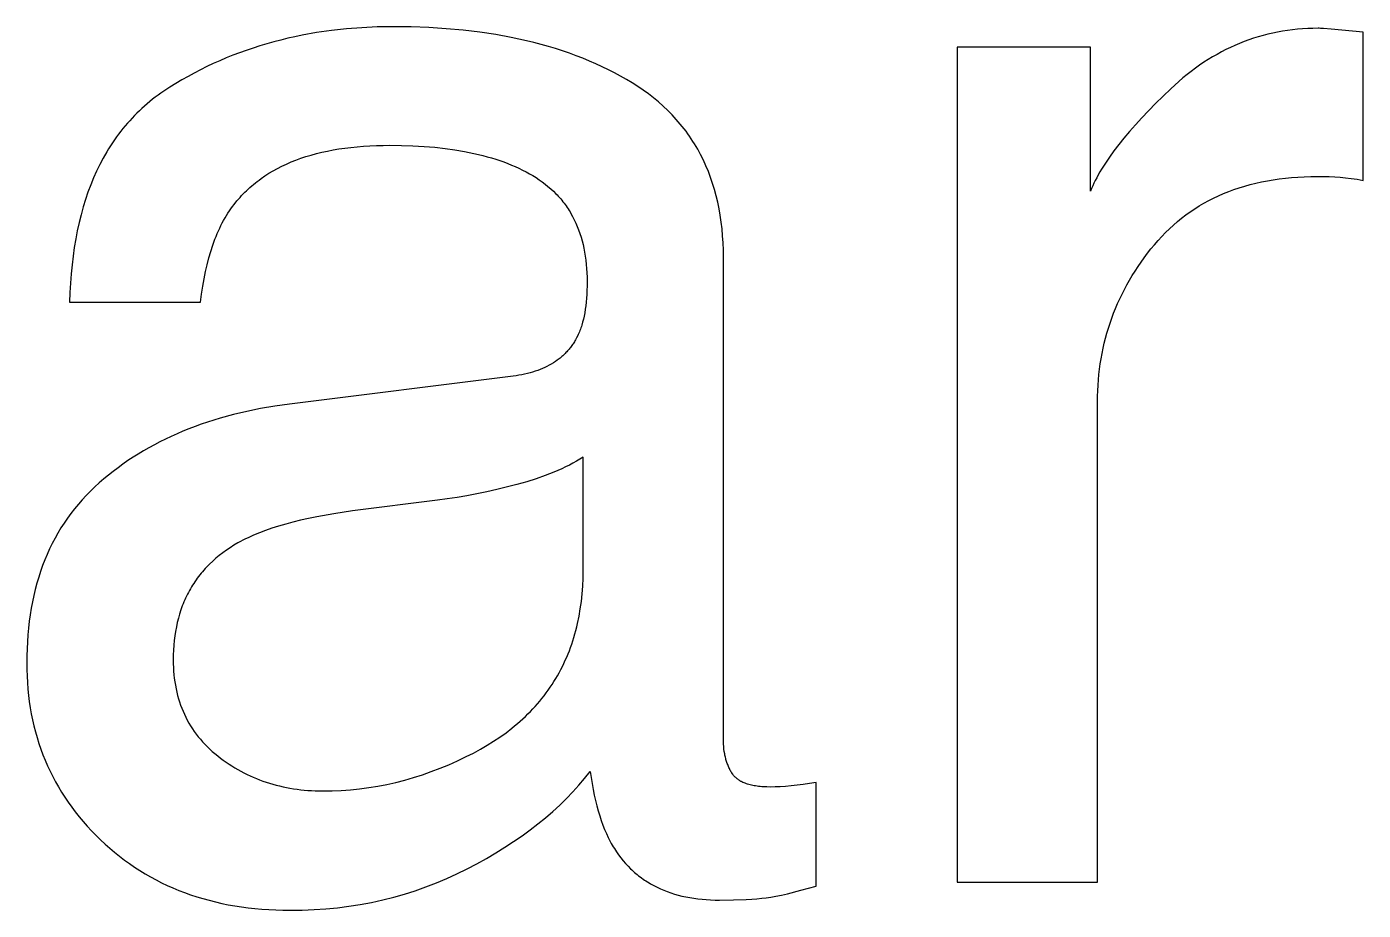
# Model space of a CAD drawing. Header units: metres. Extents: x 0 to 2861, y -1 to 1496.
# Drawn here: x 6.7516 to 7.1018, y 24.4755 to 24.7069 of the extents above; entities that cross this region are included whole.
import ezdxf

# ---------------------------------------------------------------- set-up
doc = ezdxf.new("R2010")
doc.units = ezdxf.units.M
doc.layers.add('Default', color=18, linetype='Continuous')

msp = doc.modelspace()

# ---------------------------------------------------------------- linework, layer by layer
at = {"layer": 'Default'}
for points in [[(6.93413, 24.64647), (6.9341, 24.64839), (6.93403, 24.65029), (6.93392, 24.65215), (6.93375, 24.65398), (6.93354, 24.65577), (6.93329, 24.65754), (6.93298, 24.65927), (6.93263, 24.66097), (6.93224, 24.66264), (6.93179, 24.66428), (6.9313, 24.66588), (6.93077, 24.66745), (6.93018, 24.66899), (6.92955, 24.6705), (6.92888, 24.67198), (6.92815, 24.67343), (6.92778, 24.67414), (6.92738, 24.67484), (6.92698, 24.67554), (6.92657, 24.67622), (6.92614, 24.6769), (6.9257, 24.67757), (6.92526, 24.67824), (6.92479, 24.67889), (6.92432, 24.67954), (6.92384, 24.68018), (6.92334, 24.68081), (6.92283, 24.68143), (6.92178, 24.68265), (6.92069, 24.68384), (6.91954, 24.685), (6.91835, 24.68613), (6.91712, 24.68722), (6.91583, 24.68828), (6.9145, 24.68931), (6.91313, 24.69031), (6.9117, 24.69128), (6.91023, 24.69222), (6.90871, 24.69312), (6.90717, 24.694), (6.90559, 24.69484), (6.90398, 24.69566), (6.90235, 24.69645), (6.90069, 24.69721), (6.899, 24.69794), (6.89728, 24.69865), (6.89553, 24.69932), (6.89376, 24.69997), (6.89195, 24.70059), (6.89012, 24.70118), (6.88826, 24.70174), (6.88637, 24.70227), (6.88446, 24.70277), (6.88251, 24.70324), (6.87854, 24.7041), (6.87445, 24.70485), (6.87025, 24.70548), (6.86593, 24.706), (6.8615, 24.7064), (6.85696, 24.70669), (6.85231, 24.70686), (6.84754, 24.70692), (6.84341, 24.70686), (6.83934, 24.70667), (6.83534, 24.70636), (6.8314, 24.70593), (6.82752, 24.70537), (6.82371, 24.70469), (6.82182, 24.70431), (6.81996, 24.70389), (6.8181, 24.70344), (6.81627, 24.70296), (6.81445, 24.70245), (6.81264, 24.70191), (6.81085, 24.70134), (6.80908, 24.70074), (6.80732, 24.7001), (6.80558, 24.69944), (6.80385, 24.69874), (6.80214, 24.69802), (6.80045, 24.69726), (6.79877, 24.69647), (6.79711, 24.69565), (6.79546, 24.6948), (6.79383, 24.69392), (6.79221, 24.69301), (6.79061, 24.69207), (6.78903, 24.69109), (6.78825, 24.69059), (6.78748, 24.69008), (6.78672, 24.68955), (6.78597, 24.68902), (6.78524, 24.68847), (6.78451, 24.68791), (6.7838, 24.68734), (6.7831, 24.68675), (6.78241, 24.68615), (6.78174, 24.68555), (6.78107, 24.68492), (6.78042, 24.68429), (6.77978, 24.68365), (6.77915, 24.68299), (6.77854, 24.68232), (6.77793, 24.68164), (6.77734, 24.68095), (6.77676, 24.68024), (6.77619, 24.67953), (6.77563, 24.6788), (6.77508, 24.67806), (6.77455, 24.6773), (6.77403, 24.67654), (6.77352, 24.67576), (6.77302, 24.67497), (6.77253, 24.67417), (6.77159, 24.67253), (6.7707, 24.67085), (6.76986, 24.66911), (6.76906, 24.66733), (6.76831, 24.6655), (6.76761, 24.66362), (6.76696, 24.6617), (6.76635, 24.65972), (6.76579, 24.6577), (6.76528, 24.65563), (6.76481, 24.65351), (6.76439, 24.65134), (6.76402, 24.64913), (6.7637, 24.64686), (6.76342, 24.64455), (6.76319, 24.64219), (6.76301, 24.63979), (6.76287, 24.63733), (6.76279, 24.63483)], [(7.10179, 24.70549), (7.09342, 24.70631), (7.09133, 24.70646), (7.09055, 24.7065), (7.09023, 24.70651), (7.08995, 24.70651), (7.08859, 24.7065), (7.08724, 24.70645), (7.0859, 24.70637), (7.08456, 24.70626), (7.08324, 24.70612), (7.08193, 24.70595), (7.08063, 24.70575), (7.07934, 24.70552), (7.07806, 24.70526), (7.07679, 24.70497), (7.07553, 24.70464), (7.07428, 24.70429), (7.07304, 24.7039), (7.07181, 24.70348), (7.07058, 24.70303), (7.06937, 24.70255), (7.06817, 24.70204), (7.06698, 24.7015), (7.0658, 24.70093), (7.06463, 24.70033), (7.06347, 24.69969), (7.06232, 24.69903), (7.06117, 24.69833), (7.06004, 24.69761), (7.05892, 24.69685), (7.05781, 24.69606), (7.05671, 24.69524), (7.05562, 24.69439), (7.05454, 24.69351), (7.05346, 24.6926), (7.0524, 24.69166), (7.05135, 24.69068), (7.04736, 24.6868), (7.04376, 24.68307), (7.0421, 24.68126), (7.04054, 24.67949), (7.03908, 24.67775), (7.03772, 24.67606), (7.03645, 24.6744), (7.03528, 24.67277), (7.03421, 24.67119), (7.03324, 24.66964), (7.03279, 24.66888), (7.03236, 24.66813), (7.03196, 24.66739), (7.03158, 24.66666), (7.03123, 24.66594), (7.0309, 24.66523), (7.0306, 24.66452), (7.03032, 24.66383)], [(7.10179, 24.66669), (7.10179, 24.70549)], [(7.03032, 24.70161), (6.99539, 24.70161)], [(6.99539, 24.70161), (6.99539, 24.48289)], [(7.03032, 24.66383), (7.03032, 24.70161)], [(6.7971, 24.63483), (6.79737, 24.63692), (6.79768, 24.63894), (6.79803, 24.64089), (6.79841, 24.64278), (6.79883, 24.64461), (6.79929, 24.64636), (6.79978, 24.64806), (6.80031, 24.64969), (6.80088, 24.65125), (6.80118, 24.65201), (6.80148, 24.65275), (6.8018, 24.65347), (6.80212, 24.65418), (6.80246, 24.65487), (6.8028, 24.65555), (6.80315, 24.6562), (6.80352, 24.65685), (6.80389, 24.65747), (6.80427, 24.65808), (6.80465, 24.65868), (6.80505, 24.65925), (6.80546, 24.65981), (6.80588, 24.66036), (6.80665, 24.66131), (6.80704, 24.66178), (6.80745, 24.66224), (6.80786, 24.66269), (6.80828, 24.66313), (6.80871, 24.66357), (6.80915, 24.66399), (6.8096, 24.66442), (6.81005, 24.66483), (6.81051, 24.66523), (6.81098, 24.66563), (6.81146, 24.66602), (6.81195, 24.6664), (6.81245, 24.66678), (6.81295, 24.66715), (6.81398, 24.66786), (6.81504, 24.66854), (6.81614, 24.66919), (6.81727, 24.66981), (6.81843, 24.67041), (6.81963, 24.67097), (6.82085, 24.6715), (6.82211, 24.672), (6.82341, 24.67247), (6.82473, 24.67291), (6.82609, 24.67332), (6.82748, 24.6737), (6.8289, 24.67404), (6.83036, 24.67436), (6.83185, 24.67465), (6.83337, 24.67491), (6.83492, 24.67514), (6.83651, 24.67533), (6.83813, 24.6755), (6.83978, 24.67564), (6.84147, 24.67574), (6.84319, 24.67582), (6.84494, 24.67586), (6.84672, 24.67588), (6.84979, 24.67584), (6.85277, 24.67575), (6.85566, 24.67558), (6.85846, 24.67535), (6.86117, 24.67505), (6.86378, 24.67469), (6.86631, 24.67426), (6.86875, 24.67376), (6.86994, 24.67349), (6.8711, 24.6732), (6.87224, 24.67289), (6.87336, 24.67257), (6.87445, 24.67223), (6.87553, 24.67187), (6.87658, 24.6715), (6.8776, 24.67111), (6.87861, 24.6707), (6.87959, 24.67028), (6.88055, 24.66984), (6.88149, 24.66939), (6.8824, 24.66892), (6.8833, 24.66843), (6.88417, 24.66792), (6.88501, 24.6674), (6.88584, 24.66686), (6.88663, 24.6663), (6.8874, 24.66572), (6.88815, 24.66512), (6.88887, 24.6645), (6.88956, 24.66386), (6.89022, 24.6632), (6.89055, 24.66286), (6.89086, 24.66252), (6.89118, 24.66217), (6.89148, 24.66182), (6.89178, 24.66146), (6.89207, 24.6611), (6.89235, 24.66073), (6.89263, 24.66036), (6.8929, 24.65998), (6.89316, 24.6596), (6.89342, 24.65921), (6.89367, 24.65881), (6.89392, 24.65842), (6.89416, 24.65801), (6.89461, 24.65719), (6.89505, 24.65635), (6.89545, 24.65549), (6.89583, 24.6546), (6.89618, 24.6537), (6.89651, 24.65278), (6.89681, 24.65184), (6.89708, 24.65087), (6.89733, 24.64989), (6.89755, 24.64889), (6.89775, 24.64787), (6.89792, 24.64682), (6.89806, 24.64576), (6.89818, 24.64468), (6.89827, 24.64357), (6.89834, 24.64245), (6.89838, 24.6413), (6.89839, 24.64014), (6.89838, 24.63901), (6.89835, 24.63791), (6.8983, 24.63684), (6.89824, 24.63581), (6.89815, 24.63481), (6.89804, 24.63385), (6.89792, 24.63292), (6.89778, 24.63202), (6.89761, 24.63116), (6.89743, 24.63033), (6.89723, 24.62953), (6.89701, 24.62877), (6.89689, 24.6284), (6.89677, 24.62804), (6.89664, 24.62768), (6.89651, 24.62734), (6.89638, 24.627), (6.89624, 24.62668), (6.89609, 24.62636), (6.89594, 24.62605)], [(7.03215, 24.60869), (7.03217, 24.61014), (7.03221, 24.61158), (7.03228, 24.61301), (7.03239, 24.61442), (7.03252, 24.61583), (7.03268, 24.61723), (7.03287, 24.61862), (7.03309, 24.61999), (7.03333, 24.62136), (7.03361, 24.62271), (7.03392, 24.62406), (7.03425, 24.62539), (7.03461, 24.62671), (7.03501, 24.62802), (7.03543, 24.62933), (7.03588, 24.63062), (7.03636, 24.6319), (7.03687, 24.63317), (7.03741, 24.63443), (7.03798, 24.63568), (7.03857, 24.63692), (7.0392, 24.63814), (7.03986, 24.63936), (7.04054, 24.64057), (7.04125, 24.64176), (7.042, 24.64295), (7.04277, 24.64412), (7.04357, 24.64529), (7.0444, 24.64644), (7.04526, 24.64758), (7.04614, 24.64872), (7.04706, 24.64984), (7.04801, 24.65094), (7.04898, 24.652), (7.04997, 24.65303), (7.05099, 24.65403), (7.05203, 24.65499), (7.0531, 24.65591), (7.0542, 24.6568), (7.05532, 24.65766), (7.05647, 24.65848), (7.05764, 24.65926), (7.05883, 24.66001), (7.06005, 24.66073), (7.0613, 24.66141), (7.06257, 24.66205), (7.06387, 24.66267), (7.06519, 24.66324), (7.06653, 24.66378), (7.0679, 24.66429), (7.0693, 24.66476), (7.07072, 24.6652), (7.07217, 24.6656), (7.07364, 24.66596), (7.07514, 24.6663), (7.07666, 24.66659), (7.07821, 24.66685), (7.07978, 24.66708), (7.08138, 24.66727), (7.083, 24.66743), (7.08465, 24.66755), (7.08632, 24.66764), (7.08802, 24.66769), (7.08974, 24.66771), (7.09288, 24.66766), (7.09436, 24.66759), (7.09577, 24.6675), (7.09718, 24.66738), (7.09865, 24.6672), (7.10019, 24.66697), (7.10179, 24.66669)], [(6.93413, 24.52047), (6.93413, 24.64647)], [(6.76279, 24.63483), (6.7971, 24.63483)], [(6.89594, 24.62605), (6.89566, 24.62549), (6.89537, 24.62495), (6.89522, 24.62469), (6.89506, 24.62443), (6.8949, 24.62417), (6.89474, 24.62392), (6.89457, 24.62367), (6.89439, 24.62342), (6.89422, 24.62318), (6.89404, 24.62294), (6.89385, 24.6227), (6.89366, 24.62247), (6.89347, 24.62224), (6.89327, 24.62201), (6.89307, 24.62179), (6.89286, 24.62158), (6.89265, 24.62136), (6.89244, 24.62115), (6.89222, 24.62094), (6.892, 24.62074), (6.89177, 24.62054), (6.89154, 24.62034), (6.89131, 24.62015), (6.89107, 24.61996), (6.89058, 24.61959), (6.89008, 24.61924), (6.88956, 24.6189), (6.88902, 24.61858), (6.88846, 24.61827), (6.88789, 24.61797), (6.88731, 24.61769), (6.8867, 24.61742), (6.88608, 24.61717), (6.88545, 24.61693), (6.8848, 24.6167), (6.88413, 24.6165), (6.88344, 24.6163), (6.88274, 24.61612), (6.88202, 24.61595), (6.88129, 24.6158), (6.88054, 24.61566), (6.87977, 24.61554), (6.87899, 24.61543)], [(6.87899, 24.61543), (6.82038, 24.60808)], [(6.82038, 24.60808), (6.81657, 24.60754), (6.81285, 24.60691), (6.80923, 24.60617), (6.8057, 24.60533), (6.80226, 24.60439), (6.80058, 24.60389), (6.79891, 24.60336), (6.79728, 24.6028), (6.79566, 24.60222), (6.79407, 24.60161), (6.7925, 24.60098), (6.79096, 24.60032), (6.78943, 24.59964), (6.78793, 24.59893), (6.78646, 24.5982), (6.785, 24.59744), (6.78357, 24.59666), (6.78217, 24.59585), (6.78078, 24.59502), (6.77942, 24.59416), (6.77809, 24.59328), (6.77677, 24.59237), (6.77548, 24.59144), (6.77421, 24.59048), (6.77297, 24.58949), (6.77175, 24.58848), (6.77055, 24.58745), (6.76938, 24.58639), (6.76825, 24.5853), (6.76715, 24.58419), (6.7661, 24.58305), (6.76508, 24.58188), (6.76409, 24.58069), (6.76315, 24.57947), (6.76224, 24.57822), (6.76137, 24.57695), (6.76053, 24.57565), (6.75973, 24.57432), (6.75897, 24.57297), (6.75825, 24.57159), (6.75756, 24.57018), (6.75691, 24.56874), (6.7563, 24.56728), (6.75573, 24.5658), (6.75519, 24.56428), (6.75469, 24.56274), (6.75423, 24.56117), (6.7538, 24.55958), (6.75341, 24.55796), (6.75306, 24.55631), (6.75274, 24.55463), (6.75246, 24.55293), (6.75222, 24.55121), (6.75202, 24.54945), (6.75185, 24.54767), (6.75172, 24.54586), (6.75163, 24.54403), (6.75157, 24.54216), (6.75155, 24.54028), (6.75157, 24.53855), (6.75163, 24.53684), (6.75172, 24.53515), (6.75186, 24.53348), (6.75203, 24.53182), (6.75223, 24.53019), (6.75248, 24.52857), (6.75276, 24.52697), (6.75308, 24.52539), (6.75344, 24.52382), (6.75384, 24.52228), (6.75427, 24.52075), (6.75474, 24.51924), (6.75525, 24.51775), (6.7558, 24.51628), (6.75638, 24.51482), (6.757, 24.51339), (6.75766, 24.51197), (6.75836, 24.51057), (6.75909, 24.50919), (6.75987, 24.50782), (6.76068, 24.50648), (6.76152, 24.50515), (6.76241, 24.50384), (6.76333, 24.50255), (6.76429, 24.50128), (6.76529, 24.50002), (6.76633, 24.49879), (6.7674, 24.49757), (6.76852, 24.49637), (6.76967, 24.49518), (6.77085, 24.49402), (6.77207, 24.49288), (6.77331, 24.49178), (6.77457, 24.49072), (6.77585, 24.48969), (6.77716, 24.48869), (6.77848, 24.48774), (6.77983, 24.48682), (6.7812, 24.48593), (6.78259, 24.48509), (6.784, 24.48427), (6.78544, 24.4835), (6.78689, 24.48276), (6.78837, 24.48205), (6.78987, 24.48139), (6.79139, 24.48075), (6.79293, 24.48016), (6.7945, 24.4796), (6.79609, 24.47907), (6.79769, 24.47859), (6.79932, 24.47814), (6.80098, 24.47772), (6.80265, 24.47734), (6.80435, 24.477), (6.80606, 24.47669), (6.8078, 24.47642), (6.80956, 24.47619), (6.81134, 24.47599), (6.81315, 24.47583), (6.81497, 24.4757), (6.81682, 24.47561), (6.81869, 24.47556), (6.82058, 24.47554), (6.82373, 24.47558), (6.82684, 24.47571), (6.82993, 24.47592), (6.83297, 24.47621), (6.83599, 24.47659), (6.83897, 24.47706), (6.84192, 24.47761), (6.84483, 24.47824), (6.84771, 24.47896), (6.85056, 24.47977), (6.85337, 24.48065), (6.85615, 24.48163), (6.8589, 24.48268), (6.86161, 24.48382), (6.86429, 24.48505), (6.86694, 24.48636), (6.86953, 24.48773), (6.87204, 24.48913), (6.87448, 24.49056), (6.87684, 24.49202), (6.87913, 24.4935), (6.88134, 24.49502), (6.88347, 24.49657), (6.88552, 24.49815), (6.8875, 24.49977), (6.8894, 24.50141), (6.89123, 24.50308), (6.89298, 24.50478), (6.89465, 24.50651), (6.89624, 24.50827), (6.89776, 24.51007), (6.89921, 24.51189)], [(7.03215, 24.48289), (7.03215, 24.60869)], [(6.89737, 24.59419), (6.89651, 24.59366), (6.89562, 24.59314), (6.8947, 24.59263), (6.89376, 24.59213), (6.89278, 24.59165), (6.89177, 24.59117), (6.89073, 24.59071), (6.88966, 24.59026), (6.88856, 24.58982), (6.88743, 24.58939), (6.88508, 24.58856), (6.8826, 24.58778), (6.88001, 24.58704), (6.87473, 24.58571), (6.8721, 24.58513), (6.86949, 24.58459), (6.86689, 24.58411), (6.86431, 24.58367), (6.86174, 24.58329), (6.85918, 24.58296)], [(6.89737, 24.56458), (6.89737, 24.59419)], [(6.83692, 24.5801), (6.83207, 24.57939), (6.82754, 24.57858), (6.82539, 24.57814), (6.82332, 24.57768), (6.82132, 24.57719), (6.81941, 24.57668), (6.81757, 24.57614), (6.81581, 24.57558), (6.81413, 24.575), (6.81253, 24.57439), (6.811, 24.57376), (6.80956, 24.57311), (6.80886, 24.57277), (6.80819, 24.57243), (6.80753, 24.57208), (6.8069, 24.57173), (6.80586, 24.57111), (6.80485, 24.57048), (6.80387, 24.56983), (6.80293, 24.56915), (6.80202, 24.56845), (6.80114, 24.56772), (6.80029, 24.56698), (6.79948, 24.56621), (6.79909, 24.56582), (6.7987, 24.56542), (6.79833, 24.56502), (6.79796, 24.56461), (6.7976, 24.5642), (6.79725, 24.56378), (6.7969, 24.56335), (6.79657, 24.56292), (6.79624, 24.56248), (6.79592, 24.56204), (6.79561, 24.56159), (6.79531, 24.56114), (6.79502, 24.56068), (6.79473, 24.56021), (6.79445, 24.55974), (6.79419, 24.55927), (6.79392, 24.55879), (6.79367, 24.5583), (6.79343, 24.55781), (6.79319, 24.55731), (6.79296, 24.5568), (6.79275, 24.5563), (6.79253, 24.55578), (6.79233, 24.55526), (6.79195, 24.5542), (6.7916, 24.55312), (6.79129, 24.55202), (6.79101, 24.55089), (6.79076, 24.54975), (6.79054, 24.54858), (6.79036, 24.54739), (6.79021, 24.54617), (6.7901, 24.54494), (6.79001, 24.54368), (6.78996, 24.5424), (6.78995, 24.54109)], [(6.85918, 24.58296), (6.83692, 24.5801)], [(6.78995, 24.54109), (6.78996, 24.5401), (6.78999, 24.53913), (6.79005, 24.53816), (6.79013, 24.53722), (6.79023, 24.53628), (6.79036, 24.53536), (6.79051, 24.53445), (6.79068, 24.53355), (6.79087, 24.53267), (6.79108, 24.53179), (6.79132, 24.53094), (6.79158, 24.53009), (6.79187, 24.52926), (6.79218, 24.52844), (6.79251, 24.52764), (6.79286, 24.52685), (6.79323, 24.52607), (6.79363, 24.5253), (6.79405, 24.52455), (6.7945, 24.52381), (6.79496, 24.52309), (6.79545, 24.52237), (6.79596, 24.52168), (6.7965, 24.52099), (6.79705, 24.52032), (6.79763, 24.51966), (6.79824, 24.51901), (6.79886, 24.51838), (6.79951, 24.51776), (6.80018, 24.51715), (6.80087, 24.51655), (6.80159, 24.51597), (6.80232, 24.51541), (6.80306, 24.51486), (6.80381, 24.51433), (6.80457, 24.51382), (6.80533, 24.51333), (6.8061, 24.51285), (6.80689, 24.51239), (6.80768, 24.51195), (6.80848, 24.51153), (6.80928, 24.51113), (6.8101, 24.51074), (6.81092, 24.51037), (6.81175, 24.51002), (6.81259, 24.50969), (6.81344, 24.50938), (6.8143, 24.50908), (6.81517, 24.5088), (6.81604, 24.50854), (6.81692, 24.5083), (6.81781, 24.50808), (6.81871, 24.50787), (6.81962, 24.50768), (6.82054, 24.50751), (6.82146, 24.50736), (6.82239, 24.50722), (6.82334, 24.50711), (6.82429, 24.50701), (6.82524, 24.50693), (6.82621, 24.50686), (6.82718, 24.50682), (6.82817, 24.50679), (6.82916, 24.50678), (6.83158, 24.50682), (6.83399, 24.50692), (6.83639, 24.5071), (6.83878, 24.50734), (6.84116, 24.50766), (6.84354, 24.50805), (6.8459, 24.5085), (6.84825, 24.50903), (6.8506, 24.50963), (6.85293, 24.51029), (6.85526, 24.51103), (6.85757, 24.51184), (6.85988, 24.51272), (6.86217, 24.51366), (6.86446, 24.51468), (6.86673, 24.51577), (6.86862, 24.51672), (6.87044, 24.51771), (6.87221, 24.51873), (6.87391, 24.51979), (6.87556, 24.52089), (6.87715, 24.52203), (6.87867, 24.5232), (6.87941, 24.5238), (6.88014, 24.52441), (6.88085, 24.52503), (6.88154, 24.52566), (6.88222, 24.52629), (6.88289, 24.52694), (6.88354, 24.5276), (6.88418, 24.52826), (6.8848, 24.52894), (6.8854, 24.52962), (6.88599, 24.53031), (6.88657, 24.53102), (6.88713, 24.53173), (6.88768, 24.53245), (6.88821, 24.53318), (6.88872, 24.53392), (6.88922, 24.53467), (6.88971, 24.53543), (6.89018, 24.53619), (6.89064, 24.53697), (6.89108, 24.53775), (6.8915, 24.53855), (6.89192, 24.53935), (6.89231, 24.54017), (6.89269, 24.54099), (6.89306, 24.54182), (6.89341, 24.54266), (6.89375, 24.54352), (6.89407, 24.54438), (6.89438, 24.54524), (6.89467, 24.54612), (6.89494, 24.54701), (6.89521, 24.54791), (6.89545, 24.54881), (6.89569, 24.54973), (6.8959, 24.55065), (6.89629, 24.55253), (6.89662, 24.55445), (6.89689, 24.5564), (6.8971, 24.55839), (6.89725, 24.56041), (6.89734, 24.56248), (6.89737, 24.56458)], [(6.95843, 24.50903), (6.95672, 24.50874), (6.95506, 24.50849), (6.95345, 24.50828), (6.95189, 24.50811), (6.9504, 24.50798), (6.94898, 24.50788), (6.94764, 24.50782), (6.94638, 24.5078), (6.94546, 24.50782), (6.94457, 24.50786), (6.94415, 24.50789), (6.94373, 24.50793), (6.94332, 24.50797), (6.94293, 24.50802), (6.94254, 24.50808), (6.94217, 24.50814), (6.9418, 24.50821), (6.94145, 24.50829), (6.9411, 24.50838), (6.94077, 24.50847), (6.94044, 24.50857), (6.94013, 24.50867), (6.93982, 24.50878), (6.93953, 24.5089), (6.93924, 24.50903), (6.93897, 24.50916), (6.93884, 24.50923), (6.93871, 24.5093), (6.93858, 24.50937), (6.93845, 24.50945), (6.93833, 24.50952), (6.93821, 24.5096), (6.93809, 24.50968), (6.93798, 24.50976), (6.93786, 24.50984), (6.93775, 24.50992), (6.93765, 24.51001), (6.93754, 24.5101), (6.93744, 24.51019), (6.93734, 24.51028), (6.93724, 24.51037), (6.93714, 24.51046), (6.93705, 24.51056), (6.93696, 24.51066), (6.93688, 24.51075), (6.93679, 24.51086), (6.93671, 24.51096), (6.93663, 24.51106), (6.93655, 24.51117), (6.93648, 24.51128), (6.93633, 24.5115), (6.93619, 24.51172), (6.93606, 24.51195), (6.93593, 24.51218), (6.9358, 24.51242), (6.93568, 24.51266), (6.93556, 24.5129), (6.93545, 24.51315), (6.93534, 24.51341), (6.93524, 24.51367), (6.93514, 24.51393), (6.93505, 24.5142), (6.93496, 24.51447), (6.93487, 24.51474), (6.93479, 24.51502), (6.93471, 24.51531), (6.93464, 24.5156), (6.93458, 24.51589), (6.93452, 24.51619), (6.93446, 24.51649), (6.93436, 24.51711), (6.93427, 24.51775), (6.93421, 24.5184), (6.93416, 24.51907), (6.93414, 24.51976), (6.93413, 24.52047)], [(6.89921, 24.51189), (6.89971, 24.50871), (6.89999, 24.5072), (6.90029, 24.50572), (6.90061, 24.5043), (6.90096, 24.50292), (6.90132, 24.50159), (6.90171, 24.5003), (6.90211, 24.49906), (6.90254, 24.49786), (6.90299, 24.49672), (6.90346, 24.49561), (6.90395, 24.49456), (6.90446, 24.49355), (6.90472, 24.49306), (6.90499, 24.49259), (6.90526, 24.49212), (6.90554, 24.49167), (6.90608, 24.49084), (6.90665, 24.49004), (6.90724, 24.48926), (6.90784, 24.48851), (6.90847, 24.48779), (6.90912, 24.48709), (6.90979, 24.48642), (6.91013, 24.48609), (6.91048, 24.48577), (6.91083, 24.48546), (6.91119, 24.48516), (6.91155, 24.48486), (6.91191, 24.48456), (6.91229, 24.48428), (6.91266, 24.484), (6.91305, 24.48372), (6.91343, 24.48346), (6.91383, 24.4832), (6.91422, 24.48294), (6.91463, 24.4827), (6.91504, 24.48246), (6.91587, 24.482), (6.91672, 24.48156), (6.91759, 24.48115), (6.91848, 24.48077), (6.91939, 24.48042), (6.92033, 24.48009), (6.92128, 24.47978), (6.92225, 24.47951), (6.92325, 24.47926), (6.92426, 24.47903), (6.9253, 24.47884), (6.92635, 24.47867), (6.92743, 24.47852), (6.92852, 24.4784), (6.92964, 24.47831), (6.93077, 24.47824), (6.93193, 24.47821), (6.93311, 24.47819), (6.93678, 24.47823), (6.94005, 24.47835), (6.94153, 24.47843), (6.94291, 24.47854), (6.94419, 24.47866), (6.94536, 24.4788), (6.94655, 24.47899), (6.94786, 24.47923), (6.9493, 24.47952), (6.95087, 24.47988), (6.9544, 24.48076), (6.95843, 24.48187)], [(6.95843, 24.48187), (6.95843, 24.50903)], [(6.99539, 24.48289), (7.03215, 24.48289)]]:
    msp.add_lwpolyline(points, dxfattribs=at)

doc.saveas('drawing.dxf')
